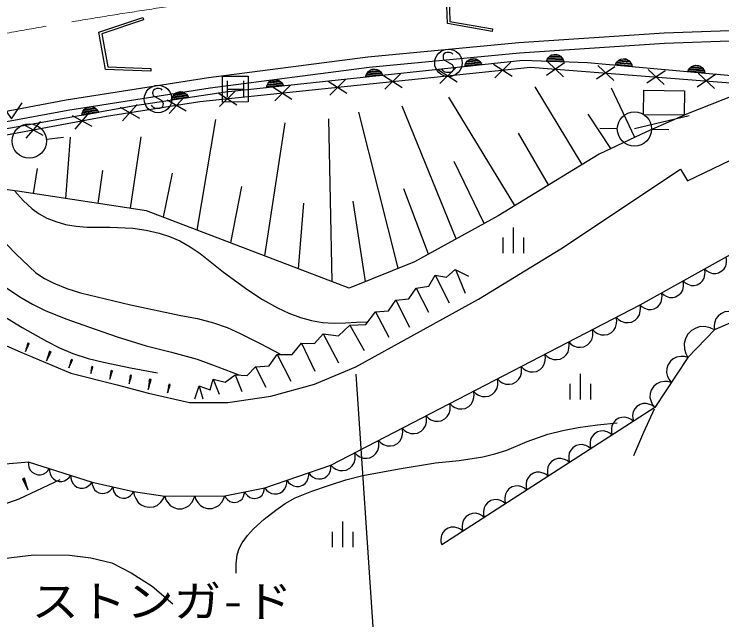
# Model space of a CAD drawing. Units: millimetres, scale not verified. Extents: x 40000 to 680000, y 20000 to 380000.
# Drawn here: x 171899 to 212919, y 263388 to 298517 of the extents above; entities that cross this region are included whole.
import ezdxf
from ezdxf.enums import TextEntityAlignment as Align

# ---------------------------------------------------------------- set-up
doc = ezdxf.new("R2010")
doc.units = ezdxf.units.MM
doc.header["$LTSCALE"] = 1000
doc.linetypes.add('CHAIN', pattern=[18.5, 12, -1.5, 3.5, -1.5])
doc.layers.add('M-BGD', color=7, linetype='Continuous', lineweight=25)
doc.layers.add('M-BMK', color=2, linetype='CHAIN', lineweight=13)
doc.styles.add('ＭＳ ゴシック', font='')
doc.styles.get('ＭＳ ゴシック').set_extended_font_data('MS Gothic')

# ---------------------------------------------------------------- blocks, each defined once
blk = doc.blocks.new('BUHIN18')
at = {"color": 7, "linetype": 'Continuous', "lineweight": 25}
for p, q in [((654, -106), (106, 654)), ((-106, -654), (-654, 106)), ((380, 274), (-380, -274))]:
    blk.add_line(p, q, dxfattribs=at)
blk.add_lwpolyline([(169, 1047), (1047, -169), (-169, -1047), (-1047, 169)], close=True, dxfattribs=at)
blk = doc.blocks.new('BUHIN19')
at = {"color": 7, "linetype": 'Continuous', "lineweight": 25}
blk.add_lwpolyline([(101, -564), (165, -577), (230, -564), (307, -528), (408, -456), (476, -372), (512, -272), (503, -170), (452, -93), (414, -47), (341, -1), (270, 2), (-231, -49), (-312, -18), (-397, 44), (-447, 127), (-468, 205), (-465, 296), (-386, 398), (-236, 505), (-164, 542), (-82, 558), (5, 546), (105, 505)], dxfattribs=at)
blk.add_circle((0, 0), 796, dxfattribs=at)
blk = doc.blocks.new('BUHIN24')
at = {"color": 7, "linetype": 'Continuous', "lineweight": 25}
blk.add_circle((0, 0), 995, dxfattribs=at)
blk = doc.blocks.new('BUHIN33')
at = {"color": 7, "linetype": 'Continuous', "lineweight": 25}
blk.add_lwpolyline([(-268, -684), (-90, -695), (75, -665), (278, -590), (419, -472), (533, -331), (616, -119), (628, 62), (605, 245), (506, 437), (404, 568), (268, 684)], dxfattribs=at)
blk = doc.blocks.new('BUHIN34')
at = {"color": 7, "linetype": 'Continuous', "lineweight": 25}
blk.add_lwpolyline([(36, -869), (233, -795), (398, -684), (582, -506), (679, -311), (735, -104), (724, 165), (650, 367), (538, 553), (340, 715), (166, 807), (-36, 869)], dxfattribs=at)
blk = doc.blocks.new('BUHIN39')
at = {"color": 7, "linetype": 'Continuous', "lineweight": 25}
blk.add_lwpolyline([(614, 202), (521, 328), (408, 424), (244, 519), (85, 548), (-75, 547), (-265, 484), (-394, 391), (-505, 272), (-580, 98), (-611, -45), (-614, -202)], dxfattribs=at)
blk = doc.blocks.new('BUHIN40')
at = {"color": 7, "linetype": 'Continuous', "lineweight": 25}
blk.add_lwpolyline([(569, 241), (471, 354), (355, 436), (191, 514), (37, 529), (-114, 515), (-291, 440), (-406, 341), (-502, 220), (-560, 48), (-579, -91), (-569, -241)], dxfattribs=at)
blk = doc.blocks.new('BUHIN42')
at = {"color": 7, "linetype": 'Continuous', "lineweight": 25}
blk.add_lwpolyline([(700, 515), (529, 637), (345, 712), (95, 766), (-121, 737), (-324, 668), (-541, 509), (-667, 335), (-759, 138), (-783, -117), (-763, -312), (-700, -515)], dxfattribs=at)
blk = doc.blocks.new('BUHIN43')
at = {"color": 7, "linetype": 'Continuous', "lineweight": 25}
blk.add_lwpolyline([(403, 432), (273, 492), (141, 519), (-33, 523), (-173, 477), (-300, 405), (-425, 272), (-487, 140), (-524, -3), (-508, -176), (-470, -305), (-403, -432)], dxfattribs=at)
blk = doc.blocks.new('BUHIN44')
at = {"color": 7, "linetype": 'Continuous', "lineweight": 25}
blk.add_lwpolyline([(391, 552), (235, 601), (81, 611), (-117, 589), (-270, 515), (-403, 414), (-524, 243), (-575, 84), (-595, -84), (-550, -278), (-487, -418), (-391, -552)], dxfattribs=at)
blk = doc.blocks.new('BUHIN45')
at = {"color": 7, "linetype": 'Continuous', "lineweight": 25}
blk.add_lwpolyline([(350, 693), (164, 721), (-13, 706), (-234, 648), (-394, 538), (-528, 401), (-636, 186), (-667, -3), (-660, -197), (-576, -409), (-481, -557), (-350, -693)], dxfattribs=at)
blk = doc.blocks.new('BUHIN46')
at = {"color": 7, "linetype": 'Continuous', "lineweight": 25}
blk.add_lwpolyline([(301, 648), (130, 668), (-33, 649), (-234, 589), (-378, 483), (-497, 354), (-591, 153), (-613, -22), (-602, -201), (-518, -393), (-426, -526), (-301, -648)], dxfattribs=at)
blk = doc.blocks.new('BUHIN73')
at = {"color": 7, "linetype": 'Continuous', "lineweight": 25}
for p, q in [((285, -181), (-238, 151)), ((-111, 54), (278, -193)), ((-96, 77), (293, -169)), ((300, -157), (50, 1)), ((272, -202), (22, -43)), ((148, -142), (264, -215)), ((192, -72), (308, -145))]:
    blk.add_line(p, q, dxfattribs=at)
blk.add_lwpolyline([(325, -142), (-296, 187), (266, -233)], close=True, dxfattribs=at)
blk = doc.blocks.new('BUHIN76')
at = {"color": 7, "linetype": 'Continuous', "lineweight": 25}
for p, q in [((60, -234), (-50, 195)), ((-31, 82), (50, -236)), ((-12, 87), (69, -231)), ((43, -238), (-10, -33)), ((8, -146), (32, -241)), ((79, -229), (27, -24)), ((65, -132), (89, -226))]:
    blk.add_line(p, q, dxfattribs=at)
blk.add_lwpolyline([(99, -233), (-62, 242), (24, -252)], close=True, dxfattribs=at)
blk = doc.blocks.new('BUHIN79')
at = {"color": 7, "linetype": 'Continuous', "lineweight": 25}
for p, q in [((94, -222), (-78, 185)), ((-43, 77), (85, -226)), ((-25, 84), (103, -218)), ((78, -229), (-4, -34)), ((29, -144), (67, -233)), ((112, -214), (30, -20)), ((84, -121), (122, -211))]:
    blk.add_line(p, q, dxfattribs=at)
blk.add_lwpolyline([(133, -215), (-97, 230), (62, -245)], close=True, dxfattribs=at)
blk = doc.blocks.new('BUHIN132')
at = {"color": 7, "linetype": 'Continuous', "lineweight": 25}
for p, q in [((-54, -640), (54, 640)), ((636, 83), (-636, -83))]:
    blk.add_line(p, q, dxfattribs=at)
blk = doc.blocks.new('BUHIN133')
at = {"color": 7, "linetype": 'Continuous', "lineweight": 25}
for p, q in [((-73, -638), (73, 638)), ((639, 65), (-639, -65))]:
    blk.add_line(p, q, dxfattribs=at)
blk = doc.blocks.new('BUHIN134')
at = {"color": 7, "linetype": 'Continuous', "lineweight": 25}
for p, q in [((-105, -633), (105, 633)), ((641, 33), (-641, -33))]:
    blk.add_line(p, q, dxfattribs=at)
blk = doc.blocks.new('BUHIN135')
at = {"color": 7, "linetype": 'Continuous', "lineweight": 25}
for p, q in [((-217, -604), (217, 604)), ((636, -83), (-636, 83))]:
    blk.add_line(p, q, dxfattribs=at)
blk = doc.blocks.new('BUHIN139')
at = {"color": 7, "linetype": 'Continuous', "lineweight": 25}
for p, q in [((577, 226), (50, 956)), ((439, -608), (-439, 608)), ((-397, -476), (-923, 254))]:
    blk.add_line(p, q, dxfattribs=at)
blk = doc.blocks.new('BUHIN163')
at = {"color": 7, "linetype": 'Continuous', "lineweight": 25}
for p, q in [((440, 189), (-377, -296)), ((-323, -337), (451, 122)), ((450, 49), (-257, -370)), ((-186, -401), (439, -30)), ((420, -115), (-101, -423)), ((32, -417), (353, -227))]:
    blk.add_line(p, q, dxfattribs=at)
blk.add_lwpolyline([(430, 255), (454, 136), (455, 23), (427, -122), (363, -230), (281, -322), (148, -401), (27, -428), (-98, -433), (-238, -388), (-339, -335), (-430, -255)], close=True, dxfattribs=at)
blk = doc.blocks.new('BUHIN165')
at = {"color": 7, "linetype": 'Continuous', "lineweight": 25}
for p, q in [((396, 270), (-312, -363)), ((-252, -393), (419, 207)), ((432, 135), (-180, -413)), ((-105, -430), (437, 56)), ((434, -31), (-17, -435)), ((112, -403), (390, -154))]:
    blk.add_line(p, q, dxfattribs=at)
blk.add_lwpolyline([(373, 334), (419, 221), (442, 110), (442, -37), (400, -155), (338, -261), (222, -365), (110, -415), (-12, -444), (-158, -427), (-268, -394), (-373, -334)], close=True, dxfattribs=at)
blk = doc.blocks.new('BUHIN167')
at = {"color": 7, "linetype": 'Continuous', "lineweight": 25}
for p, q in [((375, 298), (-285, -385)), ((-223, -410), (403, 237)), ((421, 166), (-150, -425)), ((-74, -436), (432, 87)), ((435, 0), (15, -435)), ((141, -394), (400, -126))]:
    blk.add_line(p, q, dxfattribs=at)
blk.add_lwpolyline([(347, 360), (402, 251), (432, 142), (444, -5), (411, -126), (356, -236), (248, -348), (140, -406), (20, -443), (-127, -437), (-239, -413), (-347, -360)], close=True, dxfattribs=at)

msp = doc.modelspace()

# ---------------------------------------------------------------- linework, layer by layer
at = {"layer": 'M-BGD'}
for p, q in [((197017, 297967), (196926, 300163)), ((197082, 300040), (197162, 298093)), ((176811, 297478), (179351, 298329)), ((179351, 298329), (179398, 298186)), ((179398, 298186), (176982, 297377)), ((199602, 297515), (197017, 297967)), ((197162, 298093), (199628, 297663)), ((177199, 295314), (176811, 297478)), ((199628, 297663), (199602, 297515)), ((201146, 296873), (209567, 297434)), ((209567, 297434), (217106, 297717)), ((176982, 297377), (177325, 295460)), ((209598, 296835), (217118, 297117)), ((192408, 296037), (201146, 296873)), ((201194, 296275), (209598, 296835)), ((192475, 295440), (201194, 296275)), ((183168, 294846), (192408, 296037)), ((201385, 295820), (184146, 293999)), ((205124, 295697), (201385, 295820)), ((202782, 295837), (203732, 295806)), ((203709, 295869), (202809, 295899)), ((202849, 295960), (203671, 295933)), ((203628, 295997), (202901, 296021)), ((202963, 296081), (203567, 296061)), ((203452, 296128), (203080, 296140)), ((177325, 295460), (179826, 295367)), ((179826, 295367), (179821, 295217)), ((182670, 293442), (201820, 295442)), ((183253, 294252), (192475, 295440)), ((201820, 295442), (216393, 294309)), ((217762, 294560), (205124, 295697)), ((179821, 295217), (177199, 295314)), ((174910, 293546), (183168, 294846)), ((175003, 292954), (183253, 294252)), ((204827, 289806), (202089, 294293)), ((207869, 291369), (206529, 294229)), ((184146, 293999), (178891, 293193)), ((181039, 293586), (181978, 293730)), ((181944, 293788), (181055, 293651)), ((181082, 293719), (181895, 293844)), ((181841, 293898), (181122, 293788)), ((181172, 293859), (181770, 293951)), ((181644, 293995), (181276, 293938)), ((200924, 287424), (197089, 293709)), ((208369, 292684), (208390, 294111)), ((208390, 294111), (210757, 294076)), ((210757, 294076), (210736, 292650)), ((213618, 293800), (210964, 292758)), ((167988, 292244), (174910, 293546)), ((177249, 292596), (182670, 293442)), ((168427, 291716), (175020, 292957)), ((178891, 293193), (168601, 291346)), ((197526, 285494), (194395, 293176)), ((168758, 291024), (177249, 292596)), ((194156, 283777), (191875, 292836)), ((206492, 290724), (205174, 292717)), ((211033, 292613), (207856, 291858)), ((210736, 292650), (208369, 292684)), ((210964, 292758), (208557, 291692)), ((182511, 285995), (183589, 292400)), ((186421, 284500), (187611, 292206)), ((190332, 283005), (190131, 292449)), ((208557, 291692), (205803, 290401)), ((206856, 291867), (205856, 291876)), ((208856, 291842), (209855, 291826)), ((173766, 291271), (174760, 291384)), ((174895, 287825), (175157, 291383)), ((178642, 287258), (179269, 291402)), ((202875, 288615), (201128, 291613)), ((210934, 288849), (216248, 291414)), ((205803, 290401), (199948, 286829)), ((199141, 286384), (197399, 289977)), ((173022, 288108), (173244, 289573)), ((176769, 287542), (177047, 289444)), ((180556, 286743), (181069, 289299)), ((203580, 284902), (210515, 289529)), ((210515, 289529), (210934, 288849)), ((172086, 288250), (169572, 288595)), ((184466, 285248), (185091, 288524)), ((195912, 284604), (194494, 288391)), ((179578, 287117), (172086, 288250)), ((188377, 283752), (188688, 287549)), ((192258, 283013), (191549, 287675)), ((208175, 281652), (218148, 287233)), ((191309, 282631), (179578, 287117)), ((199948, 286829), (195105, 284159)), ((198816, 281996), (203580, 284902)), ((160018, 284344), (172242, 278925)), ((195105, 284159), (191309, 282631)), ((196953, 283268), (197456, 283699)), ((197456, 283699), (198228, 283313)), ((197478, 283699), (198035, 282328)), ((195928, 282748), (196299, 283378)), ((196299, 283378), (196953, 283268)), ((196299, 283378), (197113, 281770)), ((194782, 281999), (195206, 282628)), ((195206, 282628), (195928, 282748)), ((195206, 282628), (195913, 281235)), ((191697, 278070), (198816, 281996)), ((193593, 281313), (194028, 281920)), ((194028, 281920), (194782, 281999)), ((194028, 281920), (194820, 280356)), ((190262, 272355), (208175, 281652)), ((192279, 280520), (192849, 281256)), ((192849, 281256), (193593, 281313)), ((192849, 281256), (193620, 279778)), ((214036, 280887), (212491, 280208)), ((190698, 279868), (191349, 280485)), ((191349, 280485), (192279, 280520)), ((191349, 280485), (192185, 279006)), ((212491, 280208), (210947, 278602)), ((189310, 279413), (189806, 279970)), ((189806, 279970), (190698, 279868)), ((189806, 279970), (190706, 278299)), ((188011, 278773), (188563, 279435)), ((188563, 279435), (189310, 279413)), ((188563, 279435), (189335, 277806)), ((173992, 278949), (173798, 278455)), ((173836, 278587), (173981, 278954)), ((173859, 278578), (174003, 278945)), ((173970, 278958), (173877, 278722)), ((173916, 278854), (173958, 278963)), ((174011, 278942), (173919, 278706)), ((173981, 278828), (174024, 278937)), ((172242, 278925), (175181, 277704)), ((186682, 278122), (187149, 278770)), ((187149, 278770), (188011, 278773)), ((187149, 278770), (187942, 277228)), ((210947, 278602), (209033, 275699)), ((185885, 278063), (186682, 278122)), ((175181, 277704), (177878, 277023)), ((176424, 278061), (176345, 277716)), ((176358, 277806), (176416, 278062)), ((176409, 278064), (176371, 277900)), ((176373, 277803), (176432, 278059)), ((176383, 277990), (176401, 278066)), ((176438, 278058), (176400, 277893)), ((176429, 277980), (176447, 278056)), ((185406, 277553), (185885, 278063)), ((185885, 278063), (186485, 276885)), ((189315, 277049), (191697, 278070)), ((179795, 277331), (179677, 276813)), ((179696, 276949), (179784, 277334)), ((179772, 277336), (179715, 277089)), ((179719, 276944), (179807, 277328)), ((179734, 277225), (179760, 277339)), ((179816, 277326), (179759, 277079)), ((179803, 277209), (179829, 277323)), ((183256, 276721), (183442, 277356)), ((183442, 277356), (184129, 277179)), ((183442, 277356), (183785, 276478)), ((184129, 277179), (184706, 277592)), ((184706, 277592), (185406, 277553)), ((184706, 277592), (185092, 276628)), ((192850, 261017), (191725, 277633)), ((177878, 277023), (179678, 276526)), ((182606, 276949), (182349, 276178)), ((182606, 276970), (183256, 276721)), ((182628, 276949), (182842, 276199)), ((186776, 276369), (189315, 277049)), ((179678, 276526), (182060, 276002)), ((184289, 276002), (186776, 276369)), ((182060, 276002), (184289, 276002)), ((209033, 275699), (196681, 267732)), ((168519, 272214), (172741, 272543)), ((172720, 272550), (176417, 271379)), ((186420, 271044), (190262, 272355)), ((172184, 270408), (174569, 271532)), ((176417, 271379), (178826, 270831)), ((178826, 270831), (180625, 270556)), ((184102, 270587), (186420, 271044)), ((169031, 269283), (172184, 270408)), ((180625, 270556), (184102, 270587)), ((170060, 266808), (173035, 267151)), ((173035, 267151), (175102, 267140)), ((175102, 267140), (176352, 266992)), ((176352, 266992), (177556, 266686)), ((177556, 266686), (178680, 266118)), ((178680, 266118), (179894, 265334)), ((179894, 265334), (181098, 264311))]:
    msp.add_line(p, q, dxfattribs=at)
for points in [[(202755, 295775), (202799, 295889), (202859, 295985), (202961, 296091), (203072, 296148), (203191, 296181), (203346, 296176), (203462, 296135), (203570, 296071), (203664, 295958), (203721, 295859), (203754, 295742)], [(181024, 293520), (181046, 293640), (181088, 293745), (181168, 293868), (181267, 293944), (181378, 293999), (181531, 294023), (181653, 294004), (181771, 293961), (181884, 293867), (181958, 293780), (182012, 293672)], [(173952, 278976), (173776, 278401), (174039, 278942)], [(176396, 278074), (176336, 277678), (176456, 278061)], [(179752, 277352), (179664, 276756), (179843, 277331)]]:
    msp.add_lwpolyline(points, close=True, dxfattribs=at)
for points in [[(169830, 290794), (169830, 293374), (170440, 292444), (171080, 293374), (171750, 292444), (172370, 293374)], [(163894, 290580), (166364, 287637), (168882, 284728), (169538, 284103), (170242, 283516), (171223, 282793), (172238, 282119), (172968, 281691), (173727, 281318), (174957, 280822), (176213, 280382), (177866, 279800), (179543, 279275), (181029, 278917), (182498, 278500), (183713, 278068), (184927, 277597)], [(168012, 289282), (168674, 288292), (169388, 287334), (170107, 286526), (170880, 285748), (171998, 284613), (173157, 283522), (173666, 283191), (174208, 282911), (174962, 282603), (175745, 282350), (178639, 281665), (181557, 281036), (182519, 280858), (183463, 280621), (184240, 280341), (185006, 280000), (186157, 279424), (187301, 278821)], [(162782, 288503), (163968, 287216), (165203, 285965), (167221, 284180), (169287, 282433), (170119, 281782), (170988, 281179), (172363, 280341), (173770, 279553), (174524, 279169), (175310, 278835), (176183, 278555), (177086, 278328), (178650, 278003), (180216, 277708)], [(171944, 288243), (172420, 287716), (172942, 287229), (173355, 286936), (173802, 286693), (174321, 286482), (174869, 286326), (175490, 286216), (176129, 286164), (177452, 286167), (178784, 286109), (179544, 285995), (180304, 285820), (180911, 285620), (181495, 285363), (182104, 285025), (182682, 284635), (184043, 283557), (185445, 282523), (186292, 281974), (187169, 281477), (187820, 281173), (188506, 280921), (189135, 280751), (189775, 280640), (190441, 280595), (191111, 280609), (191750, 280645), (192383, 280676)], [(214036, 280887), (213900, 281040), (213741, 281149), (213515, 281253), (213305, 281271), (213098, 281249), (212858, 281144), (212703, 281006), (212573, 280838), (212498, 280602), (212475, 280413), (212491, 280208)], [(212491, 280208), (212249, 280325), (212000, 280380), (211672, 280393), (211406, 280309), (211165, 280178), (210925, 279929), (210804, 279683), (210731, 279413), (210757, 279087), (210825, 278844), (210947, 278602)], [(207816, 272919), (208389, 274276), (209018, 275625)], [(184758, 266095), (184766, 266632), (184835, 267164), (184951, 267520), (185125, 267857), (185426, 268278), (185779, 268667), (186400, 269231), (187063, 269751), (187604, 270128), (188183, 270456), (189161, 270852), (190174, 271197), (191132, 271503), (192109, 271751), (194211, 272153), (196329, 272497), (197699, 272637), (199070, 272840), (199768, 273009), (200448, 273237), (201632, 273724), (202834, 274152), (203702, 274376), (204594, 274544), (205716, 274695), (206856, 274814)], [(178826, 270831), (178862, 270613), (178943, 270421), (179088, 270197), (179270, 270059), (179471, 269959), (179750, 269916), (179971, 269952), (180186, 270029), (180391, 270200), (180522, 270360), (180625, 270556)]]:
    msp.add_lwpolyline(points, dxfattribs=at)
at = {"layer": 'M-BMK'}
msp.add_arc((224489, 5783), 296408, 86.51691, 100.77527, dxfattribs=at)

# ---------------------------------------------------------------- block references
at = {"layer": 'M-BGD', "rotation": 144.19029}
for name, p in [('BUHIN19', (197070, 295688)), ('BUHIN134', (200224, 295275)), ('BUHIN135', (203277, 295328)), ('BUHIN134', (197033, 294942)), ('BUHIN165', (198512, 295517)), ('BUHIN135', (206192, 295102)), ('BUHIN163', (207230, 295508)), ('BUHIN18', (184719, 294172)), ('BUHIN165', (192766, 294910)), ('BUHIN134', (193841, 294609)), ('BUHIN135', (209106, 294875)), ('BUHIN163', (211443, 295129)), ('BUHIN135', (212021, 294649)), ('BUHIN134', (190649, 294275)), ('BUHIN19', (180238, 293595)), ('BUHIN165', (187019, 294303)), ('BUHIN134', (187458, 293942)), ('BUHIN133', (181315, 293231)), ('BUHIN134', (184266, 293609)), ('BUHIN167', (176318, 292731)), ('BUHIN133', (178604, 292808)), ('BUHIN132', (175834, 292334)), ('BUHIN24', (207856, 291858)), ('BUHIN24', (172773, 291157)), ('BUHIN132', (173003, 291810)), ('BUHIN139', (200818, 285402)), ('BUHIN46', (212538, 284094)), ('BUHIN46', (211291, 283396)), ('BUHIN46', (210045, 282699)), ('BUHIN46', (208798, 282001)), ('BUHIN45', (207486, 281295)), ('BUHIN45', (206108, 280579)), ('BUHIN45', (204730, 279864)), ('BUHIN45', (203352, 279149)), ('BUHIN76', (172642, 279190)), ('BUHIN45', (201974, 278434)), ('BUHIN34', (210469, 277877)), ('BUHIN76', (175159, 278243)), ('BUHIN45', (200597, 277719)), ('BUHIN79', (177497, 277596)), ('BUHIN45', (199219, 277004)), ('BUHIN139', (204712, 276914)), ('BUHIN79', (178613, 277320)), ('BUHIN34', (209511, 276425)), ('BUHIN79', (180852, 276795)), ('BUHIN45', (197841, 276289)), ('BUHIN45', (196463, 275573)), ('BUHIN33', (208415, 275301)), ('BUHIN45', (195085, 274858)), ('BUHIN33', (207180, 274504)), ('BUHIN45', (193707, 274143)), ('BUHIN33', (205945, 273708)), ('BUHIN45', (192329, 273428)), ('BUHIN33', (204710, 272911)), ('BUHIN45', (190951, 272713)), ('BUHIN39', (173336, 272355)), ('BUHIN44', (189622, 272137)), ('BUHIN33', (203474, 272114)), ('BUHIN39', (174568, 271965)), ('BUHIN44', (188341, 271700)), ('BUHIN39', (175800, 271574)), ('BUHIN33', (202239, 271317)), ('BUHIN73', (172571, 271259)), ('BUHIN40', (177019, 271242)), ('BUHIN44', (187060, 271263)), ('BUHIN40', (178224, 270968)), ('BUHIN42', (181494, 270564)), ('BUHIN42', (183233, 270579)), ('BUHIN43', (184681, 270701)), ('BUHIN43', (185840, 270930)), ('BUHIN33', (201004, 270521)), ('BUHIN33', (199769, 269724)), ('BUHIN33', (198533, 268927)), ('BUHIN139', (190928, 268348)), ('BUHIN33', (197298, 268131))]:
    msp.add_blockref(name, p, dxfattribs=at)

# ---------------------------------------------------------------- texts
at = {"layer": 'M-BGD', "style": 'ＭＳ ゴシック', "width": 1.1}
msp.add_text('ストンガ-ド', height=1833, dxfattribs=at).set_placement((172899, 263000), align=Align.BOTTOM_LEFT)

doc.saveas('drawing.dxf')
